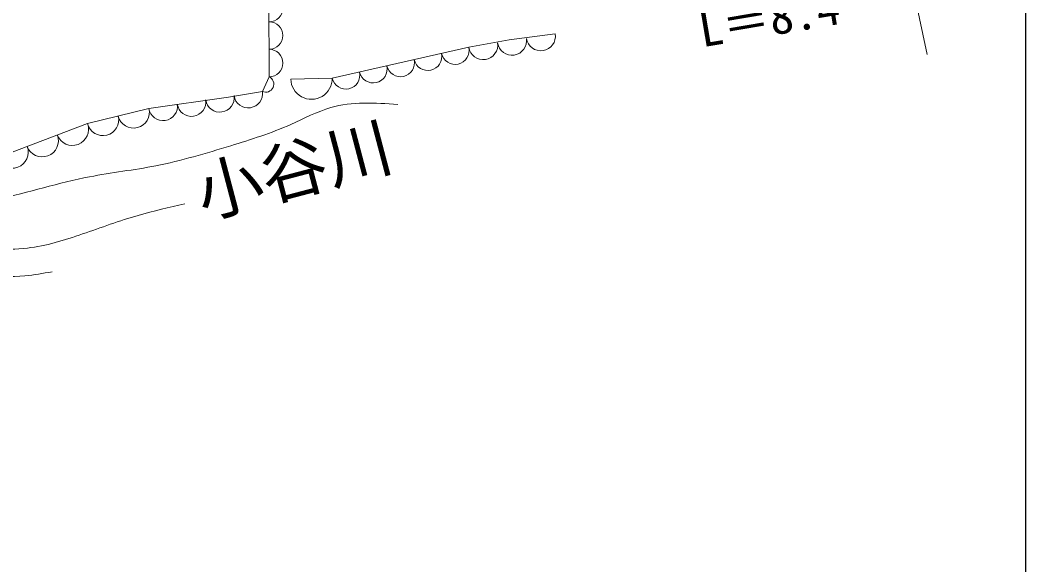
# Model space of a CAD drawing. Units: millimetres, scale not verified. Extents: x 40000 to 680000, y 20000 to 380000.
# Drawn here: x 526044 to 579000, y 240152 to 268846 of the extents above; entities that cross this region are included whole.
import ezdxf
from ezdxf.enums import TextEntityAlignment as Align

# ---------------------------------------------------------------- set-up
doc = ezdxf.new("R2010")
doc.units = ezdxf.units.MM
doc.header["$LTSCALE"] = 1000
for name, color, linetype, lineweight in [('M-BGD', 7, 'Continuous', 13), ('M-BMK-SRVR', 3, 'Continuous', 13), ('M-STR-HTXT', 7, 'Continuous', 13), ('M-TTL-BAND', 7, 'Continuous', 25)]:
    doc.layers.add(name, color=color, linetype=linetype, lineweight=lineweight)
doc.styles.add('ＭＳ ゴシック', font='')
doc.styles.get('ＭＳ ゴシック').set_extended_font_data('MS Gothic')

msp = doc.modelspace()

# ---------------------------------------------------------------- linework, layer by layer
at = {"layer": 'M-BGD'}
for p, q in [((539129, 272380), (539155, 265860)), ((551788, 267814), (554221, 268117)), ((549668, 267416), (551788, 267814)), ((542477, 265785), (549668, 267416)), ((539155, 265860), (538800, 265090)), ((540297, 265742), (542477, 265785)), ((537012, 264779), (532827, 264197)), ((538800, 265090), (537012, 264779)), ((532827, 264197), (529592, 263394)), ((529592, 263394), (524829, 261593))]:
    msp.add_line(p, q, dxfattribs=at)
for centre, radius, start, end in [((539154, 269483), 725, 270.0166, 90.0166), ((539155, 268034), 725, 270.0166, 90.0166), ((553462, 268000), 768, 188.7545, 8.7545), ((550427, 267533), 768, 188.7545, 8.7545), ((551944, 267767), 768, 188.7545, 8.7545), ((539155, 266585), 725, 270.0166, 90.0166), ((547510, 266927), 737, 192.7777, 12.7777), ((548949, 267253), 737, 192.7777, 12.7777), ((544634, 266275), 737, 192.7777, 12.7777), ((546072, 266601), 737, 192.7777, 12.7777), ((538978, 265475), 424, 245.2558, 65.2558), ((543196, 265948), 737, 192.7777, 12.7777), ((541387, 265764), 1090, 181.1444, 1.1444), ((536561, 264755), 755, 188.509, 8.509), ((538054, 264979), 755, 188.509, 8.509), ((533574, 264308), 755, 188.509, 8.509), ((535067, 264532), 755, 188.509, 8.509), ((530401, 263595), 833, 193.9344, 13.9344), ((532019, 263996), 833, 193.9344, 13.9344), ((528798, 263094), 849, 200.7146, 20.7146), ((527211, 262493), 849, 200.7146, 20.7146), ((525623, 261893), 849, 200.7146, 20.7146)]:
    msp.add_arc(centre, radius, start, end, dxfattribs=at)
for points, knots in [([(503526, 254531), (504595, 254925), (505663, 255318), (506728, 255715), (507752, 256096), (508773, 256481), (509776, 256929), (510650, 257318), (511510, 257756), (512419, 258007), (513498, 258305), (514646, 258341), (515782, 258392), (517468, 258468), (519129, 258577), (520790, 258759), (522155, 258909), (523519, 259108), (524861, 259407), (526484, 259768), (528073, 260276), (529702, 260593), (530860, 260818), (532038, 260948), (533195, 261175), (534527, 261438), (535832, 261830), (537131, 262229), (538199, 262557), (539263, 262890), (540291, 263348), (540995, 263661), (541682, 264033), (542407, 264240), (543522, 264557), (544727, 264483), (545932, 264409)], [0, 0, 0, 0, 1, 1, 1, 2, 2, 2, 3, 3, 3, 4, 4, 4, 5, 5, 5, 6, 6, 6, 7, 7, 7, 8, 8, 8, 9, 9, 9, 10, 10, 10, 11, 11, 11, 12, 12, 12, 12]), ([(504468, 251718), (506161, 252560), (507854, 253402), (509584, 254172), (510459, 254562), (511345, 254934), (512257, 255223), (513145, 255505), (514058, 255710), (514977, 255863), (516115, 256054), (517263, 256167), (518414, 256248), (519661, 256336), (520911, 256386), (522156, 256507), (522983, 256588), (523809, 256700), (524640, 256744), (525236, 256776), (525835, 256772), (526425, 256838), (527415, 256948), (528380, 257254), (529330, 257581), (530310, 257918), (531273, 258277), (532261, 258563), (533069, 258797), (533893, 258982), (534717, 259168)], [0, 0, 0, 0, 1, 1, 1, 2, 2, 2, 3, 3, 3, 4, 4, 4, 5, 5, 5, 6, 6, 6, 7, 7, 7, 8, 8, 8, 9, 9, 9, 10, 10, 10, 10]), ([(512776, 255326), (513361, 255211), (513945, 255095), (514533, 255079), (515230, 255059), (515931, 255178), (516630, 255262), (517186, 255330), (517741, 255376), (518298, 255413), (519284, 255479), (520276, 255516), (521264, 255502), (522215, 255489), (523164, 255428), (524117, 255378), (524843, 255340), (525572, 255309), (526293, 255374), (526774, 255418), (527252, 255506), (527730, 255593)], [0, 0, 0, 0, 1, 1, 1, 2, 2, 2, 3, 3, 3, 4, 4, 4, 5, 5, 5, 6, 6, 6, 7, 7, 7, 7])]:
    msp.add_open_spline(points, degree=3, knots=knots, dxfattribs=at)
at = {"layer": 'M-BMK-SRVR'}
msp.add_line((573798, 267029), (572160, 274859), dxfattribs=at)
at = {"layer": 'M-TTL-BAND'}
msp.add_line((579000, 20000), (579000, 370000), dxfattribs=at)

# ---------------------------------------------------------------- texts
at = {"layer": 'M-BGD', "style": 'ＭＳ ゴシック'}
msp.add_text('小谷川', height=2566, rotation=14.764, dxfattribs=at).set_placement((535888, 257635), align=Align.BOTTOM_LEFT)
at = {"layer": 'M-STR-HTXT', "style": 'ＭＳ ゴシック'}
msp.add_text('L＝8.4', height=1833, rotation=9.614, dxfattribs=at).set_placement((562043, 266869), align=Align.BOTTOM_LEFT)

doc.saveas('drawing.dxf')
